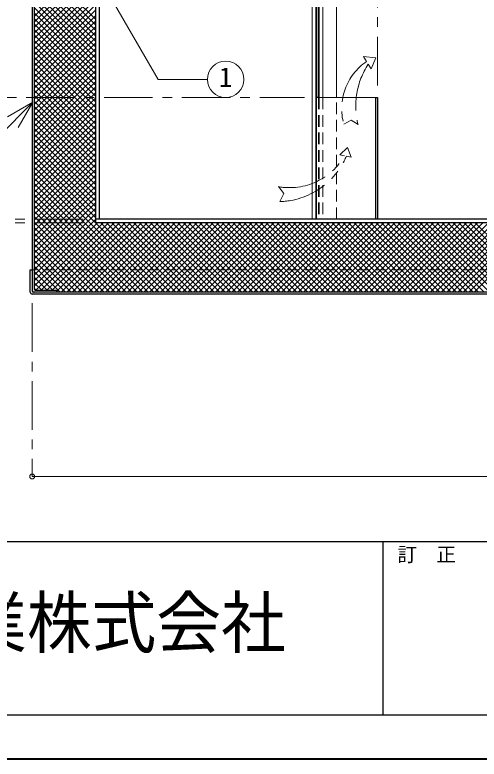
# Model space of a CAD drawing. Units: millimetres at full size, sheet at 1:8; details may follow other scales. Extents: x -1691 to 1549, y -1119 to 1129.
# Drawn here: x -1275 to -894, y -1119 to -507 of the extents above; entities that cross this region are included whole.
import ezdxf
from ezdxf.enums import TextEntityAlignment as Align

# ---------------------------------------------------------------- set-up
doc = ezdxf.new("R2010")
doc.units = ezdxf.units.MM
doc.header["$LTSCALE"] = 8
doc.header["$PDMODE"] = 32
doc.header["$PDSIZE"] = 4
doc.linetypes.add('CHAIN1', pattern=[8, 5, -1, 1, -1])
doc.linetypes.add('DASHED1', pattern=[1.8, 1.2, -0.6])
doc.layers.add('0-0_ﾚｲﾔ1', color=4, linetype='Continuous', lineweight=9)
doc.styles.add('ＭＳ ゴシック', font='')
doc.styles.get('ＭＳ ゴシック').set_extended_font_data('MS Gothic')

msp = doc.modelspace()

# ---------------------------------------------------------------- linework, layer by layer
at = {"layer": '0-0_ﾚｲﾔ1', "color": 5, "lineweight": 25}
for p, q in [((-1027.387, -176.409), (-1027.387, -574.909)), ((-1025.887, -177.159), (-1025.887, -574.909)), ((-1261.137, -230.309), (-1261.137, -734.109)), ((-1259.537, -229.509), (-1259.537, -732.509)), ((-1209.137, -229.409), (-1209.137, -677.909)), ((-1206.137, -227.909), (-1206.137, -674.909)), ((-1025.887, -574.909), (-1027.387, -574.909)), ((-978.887, -574.909), (-977.387, -574.909)), ((-978.887, -574.909), (-978.887, -674.909)), ((-977.387, -574.909), (-977.387, -674.909)), ((-503.137, -674.909), (-1209.137, -674.909)), ((-503.137, -677.909), (-1209.137, -677.909)), ((-1262.737, -716.509), (-1261.137, -716.509)), ((-1262.737, -734.909), (-1262.737, -716.509)), ((-451.137, -736.509), (-1261.137, -736.509)), ((-451.937, -734.909), (-1260.337, -734.909))]:
    msp.add_line(p, q, dxfattribs=at)
at = {"layer": '0-0_ﾚｲﾔ1', "color": 7, "lineweight": 18}
for p, q in [((-1031.137, -674.909), (-1031.137, -224.909)), ((-1028.137, -674.909), (-1028.137, -224.909)), ((-1025.137, -237.152), (-1025.137, -574.909)), ((-1022.137, -237.773), (-1022.137, -574.909)), ((-1027.387, -574.909), (-1027.387, -674.909)), ((-978.887, -574.909), (-1025.887, -574.909)), ((-1260.587, -578.751), (-1322.514, -640.678)), ((-1260.587, -578.751), (-1281.371, -590.751)), ((-1260.587, -578.751), (-1272.587, -599.535))]:
    msp.add_line(p, q, dxfattribs=at)
at = {"layer": '0-0_ﾚｲﾔ1'}
for p, q in [((-1011.137, -574.909), (-1011.137, -224.909)), ((-1259.537, -508.307), (-1209.137, -457.907)), ((-1259.537, -460.146), (-1209.137, -510.546)), ((-1259.537, -512.833), (-1209.137, -462.433)), ((-1259.537, -464.672), (-1209.137, -515.072)), ((-1259.537, -517.358), (-1209.137, -466.958)), ((-1259.537, -469.197), (-1209.137, -519.597)), ((-1259.537, -521.884), (-1209.137, -471.484)), ((-1259.537, -473.723), (-1209.137, -524.123)), ((-1259.537, -526.409), (-1209.137, -476.009)), ((-1259.537, -478.248), (-1209.137, -528.648)), ((-1259.537, -530.935), (-1209.137, -480.535)), ((-1259.537, -482.774), (-1209.137, -533.174)), ((-1259.537, -535.46), (-1209.137, -485.06)), ((-1259.537, -487.299), (-1209.137, -537.699)), ((-1259.537, -539.986), (-1209.137, -489.586)), ((-1259.537, -491.825), (-1209.137, -542.225)), ((-1259.537, -544.511), (-1209.137, -494.111)), ((-1259.537, -496.35), (-1209.137, -546.75)), ((-1259.537, -549.037), (-1209.137, -498.637)), ((-1259.537, -500.876), (-1209.137, -551.276)), ((-1259.537, -553.562), (-1209.137, -503.162)), ((-1259.537, -505.401), (-1209.137, -555.801)), ((-1259.537, -558.087), (-1209.137, -507.687)), ((-1259.537, -509.927), (-1209.137, -560.327)), ((-1259.537, -562.613), (-1209.137, -512.213)), ((-1259.537, -514.452), (-1209.137, -564.852)), ((-1259.537, -567.138), (-1209.137, -516.738)), ((-1259.537, -518.978), (-1209.137, -569.378)), ((-1259.537, -571.664), (-1209.137, -521.264)), ((-1259.537, -523.503), (-1209.137, -573.903)), ((-1259.537, -576.189), (-1209.137, -525.789)), ((-1259.537, -528.029), (-1209.137, -578.429)), ((-1259.537, -580.715), (-1209.137, -530.315)), ((-1259.537, -532.554), (-1209.137, -582.954)), ((-1259.537, -585.24), (-1209.137, -534.84)), ((-1259.537, -537.079), (-1209.137, -587.479)), ((-1259.537, -589.766), (-1209.137, -539.366)), ((-1259.537, -541.605), (-1209.137, -592.005)), ((-1259.537, -594.291), (-1209.137, -543.891)), ((-1259.537, -546.13), (-1209.137, -596.53)), ((-1259.537, -598.817), (-1209.137, -548.417)), ((-1259.537, -550.656), (-1209.137, -601.056)), ((-1259.537, -603.342), (-1209.137, -552.942)), ((-1259.537, -555.181), (-1209.137, -605.581)), ((-1259.537, -607.868), (-1209.137, -557.468)), ((-1259.537, -559.707), (-1209.137, -610.107)), ((-1259.537, -612.393), (-1209.137, -561.993)), ((-1259.537, -564.232), (-1209.137, -614.632)), ((-1259.537, -616.919), (-1209.137, -566.519)), ((-1259.537, -568.758), (-1209.137, -619.158)), ((-1259.537, -621.444), (-1209.137, -571.044)), ((-1259.537, -573.283), (-1209.137, -623.683)), ((-1259.537, -625.97), (-1209.137, -575.57)), ((-1259.537, -577.809), (-1209.137, -628.209)), ((-1259.537, -630.495), (-1209.137, -580.095)), ((-1259.537, -582.334), (-1209.137, -632.734)), ((-1259.537, -635.021), (-1209.137, -584.621)), ((-1259.537, -586.86), (-1209.137, -637.26)), ((-1259.537, -639.546), (-1209.137, -589.146)), ((-1259.537, -591.385), (-1209.137, -641.785)), ((-1259.537, -644.072), (-1209.137, -593.672)), ((-1259.537, -595.911), (-1209.137, -646.311)), ((-1259.537, -648.597), (-1209.137, -598.197)), ((-1259.537, -600.436), (-1209.137, -650.836)), ((-1259.537, -653.123), (-1209.137, -602.723)), ((-1259.537, -604.962), (-1209.137, -655.362)), ((-1259.537, -657.648), (-1209.137, -607.248)), ((-1259.537, -609.487), (-1209.137, -659.887)), ((-1259.537, -662.174), (-1209.137, -611.774)), ((-1259.537, -614.013), (-1209.137, -664.413)), ((-1259.537, -666.699), (-1209.137, -616.299)), ((-1259.537, -618.538), (-1209.137, -668.938)), ((-1259.537, -671.225), (-1209.137, -620.825)), ((-1259.537, -623.064), (-1209.137, -673.464)), ((-1259.537, -675.75), (-1209.137, -625.35)), ((-1259.537, -627.589), (-1152.217, -734.909)), ((-1259.537, -680.276), (-1209.137, -629.876)), ((-1259.537, -632.115), (-1156.743, -734.909)), ((-1259.537, -684.801), (-1209.137, -634.401)), ((-1259.537, -636.64), (-1161.268, -734.909)), ((-1259.537, -689.327), (-1209.137, -638.927)), ((-1259.537, -641.166), (-1165.794, -734.909)), ((-1259.537, -693.852), (-1209.137, -643.452)), ((-1259.537, -645.691), (-1170.319, -734.909)), ((-1259.537, -698.377), (-1209.137, -647.977)), ((-1259.537, -650.217), (-1174.845, -734.909)), ((-1259.537, -702.903), (-1209.137, -652.503)), ((-1259.537, -654.742), (-1179.37, -734.909)), ((-1259.537, -707.428), (-1209.137, -657.028)), ((-1259.537, -659.268), (-1183.896, -734.909)), ((-1259.537, -711.954), (-1209.137, -661.554)), ((-1259.537, -663.793), (-1188.421, -734.909)), ((-1259.537, -716.479), (-1209.137, -666.079)), ((-1259.537, -668.319), (-1192.947, -734.909)), ((-1259.537, -721.005), (-1209.137, -670.605)), ((-1259.537, -672.844), (-1197.472, -734.909)), ((-1259.537, -725.53), (-1209.137, -675.13)), ((-1259.537, -677.369), (-1201.998, -734.909)), ((-1259.537, -730.056), (-1207.391, -677.909)), ((-1258.265, -733.309), (-1202.865, -677.909)), ((-1253.74, -733.309), (-1198.34, -677.909)), ((-1249.214, -733.309), (-1193.814, -677.909)), ((-1244.689, -733.309), (-1189.289, -677.909)), ((-1241.137, -734.283), (-1184.763, -677.909)), ((-1237.238, -734.909), (-1180.238, -677.909)), ((-1232.712, -734.909), (-1175.712, -677.909)), ((-1228.187, -734.909), (-1171.187, -677.909)), ((-1223.661, -734.909), (-1166.661, -677.909)), ((-1219.136, -734.909), (-1162.136, -677.909)), ((-1214.61, -734.909), (-1157.61, -677.909)), ((-1210.085, -734.909), (-1153.085, -677.909)), ((-1205.559, -734.909), (-1148.559, -677.909)), ((-1204.692, -677.909), (-1147.692, -734.909)), ((-1201.034, -734.909), (-1144.034, -677.909)), ((-1200.167, -677.909), (-1143.167, -734.909)), ((-1196.508, -734.909), (-1139.508, -677.909)), ((-1195.641, -677.909), (-1138.641, -734.909)), ((-1191.983, -734.909), (-1134.983, -677.909)), ((-1191.116, -677.909), (-1134.116, -734.909)), ((-1187.457, -734.909), (-1130.457, -677.909)), ((-1186.59, -677.909), (-1129.59, -734.909)), ((-1182.932, -734.909), (-1125.932, -677.909)), ((-1182.065, -677.909), (-1125.065, -734.909)), ((-1178.406, -734.909), (-1121.406, -677.909)), ((-1177.539, -677.909), (-1120.539, -734.909)), ((-1173.881, -734.909), (-1116.881, -677.909)), ((-1173.014, -677.909), (-1116.014, -734.909)), ((-1169.355, -734.909), (-1112.355, -677.909)), ((-1168.488, -677.909), (-1111.488, -734.909)), ((-1164.83, -734.909), (-1107.83, -677.909)), ((-1163.963, -677.909), (-1106.963, -734.909)), ((-1160.305, -734.909), (-1103.305, -677.909)), ((-1159.437, -677.909), (-1102.437, -734.909)), ((-1155.779, -734.909), (-1098.779, -677.909)), ((-1154.912, -677.909), (-1097.912, -734.909)), ((-1151.254, -734.909), (-1094.254, -677.909)), ((-1150.386, -677.909), (-1093.386, -734.909)), ((-1146.728, -734.909), (-1089.728, -677.909)), ((-1145.861, -677.909), (-1088.861, -734.909)), ((-1142.203, -734.909), (-1085.203, -677.909)), ((-1141.335, -677.909), (-1084.335, -734.909)), ((-1137.677, -734.909), (-1080.677, -677.909)), ((-1136.81, -677.909), (-1079.81, -734.909)), ((-1133.152, -734.909), (-1076.152, -677.909)), ((-1132.284, -677.909), (-1075.284, -734.909)), ((-1128.626, -734.909), (-1071.626, -677.909)), ((-1127.759, -677.909), (-1070.759, -734.909)), ((-1124.101, -734.909), (-1067.101, -677.909)), ((-1123.233, -677.909), (-1066.233, -734.909)), ((-1119.575, -734.909), (-1062.575, -677.909)), ((-1118.708, -677.909), (-1061.708, -734.909)), ((-1115.05, -734.909), (-1058.05, -677.909)), ((-1114.182, -677.909), (-1057.182, -734.909)), ((-1110.524, -734.909), (-1053.524, -677.909)), ((-1109.657, -677.909), (-1052.657, -734.909)), ((-1105.999, -734.909), (-1048.999, -677.909)), ((-1105.131, -677.909), (-1048.131, -734.909)), ((-1101.473, -734.909), (-1044.473, -677.909)), ((-1100.606, -677.909), (-1043.606, -734.909)), ((-1096.948, -734.909), (-1039.948, -677.909)), ((-1096.08, -677.909), (-1039.08, -734.909)), ((-1092.422, -734.909), (-1035.422, -677.909)), ((-1091.555, -677.909), (-1034.555, -734.909)), ((-1087.897, -734.909), (-1030.897, -677.909)), ((-1087.029, -677.909), (-1030.029, -734.909)), ((-1083.371, -734.909), (-1026.371, -677.909)), ((-1082.504, -677.909), (-1025.504, -734.909)), ((-1078.846, -734.909), (-1021.846, -677.909)), ((-1077.978, -677.909), (-1020.978, -734.909)), ((-1074.32, -734.909), (-1017.32, -677.909)), ((-1073.453, -677.909), (-1016.453, -734.909)), ((-1069.795, -734.909), (-1012.795, -677.909)), ((-1068.928, -677.909), (-1011.928, -734.909)), ((-1065.269, -734.909), (-1008.269, -677.909)), ((-1064.402, -677.909), (-1007.402, -734.909)), ((-1060.744, -734.909), (-1003.744, -677.909)), ((-1059.877, -677.909), (-1002.877, -734.909)), ((-1056.218, -734.909), (-999.218, -677.909)), ((-1055.351, -677.909), (-998.351, -734.909)), ((-1051.693, -734.909), (-994.693, -677.909)), ((-1050.826, -677.909), (-993.826, -734.909)), ((-1047.167, -734.909), (-990.167, -677.909)), ((-1046.3, -677.909), (-989.3, -734.909)), ((-1042.642, -734.909), (-985.642, -677.909)), ((-1041.775, -677.909), (-984.775, -734.909)), ((-1038.116, -734.909), (-981.116, -677.909)), ((-1037.249, -677.909), (-980.249, -734.909)), ((-1033.591, -734.909), (-976.591, -677.909)), ((-1032.724, -677.909), (-975.724, -734.909)), ((-1029.066, -734.909), (-972.066, -677.909)), ((-1028.198, -677.909), (-971.198, -734.909)), ((-1024.54, -734.909), (-967.54, -677.909)), ((-1023.673, -677.909), (-966.673, -734.909)), ((-1020.015, -734.909), (-963.015, -677.909)), ((-1019.147, -677.909), (-962.147, -734.909)), ((-1015.489, -734.909), (-958.489, -677.909)), ((-1014.622, -677.909), (-957.622, -734.909)), ((-1010.964, -734.909), (-953.964, -677.909)), ((-1010.096, -677.909), (-953.096, -734.909)), ((-1006.438, -734.909), (-949.438, -677.909)), ((-1005.571, -677.909), (-948.571, -734.909)), ((-1001.913, -734.909), (-944.913, -677.909)), ((-1001.045, -677.909), (-944.045, -734.909)), ((-997.387, -734.909), (-940.387, -677.909)), ((-996.52, -677.909), (-939.52, -734.909)), ((-992.862, -734.909), (-935.862, -677.909)), ((-991.994, -677.909), (-934.994, -734.909)), ((-988.336, -734.909), (-931.336, -677.909)), ((-987.469, -677.909), (-930.469, -734.909)), ((-983.811, -734.909), (-926.811, -677.909)), ((-982.943, -677.909), (-925.943, -734.909)), ((-979.285, -734.909), (-922.285, -677.909)), ((-978.418, -677.909), (-921.418, -734.909)), ((-974.76, -734.909), (-917.76, -677.909)), ((-973.892, -677.909), (-916.892, -734.909)), ((-970.234, -734.909), (-913.234, -677.909)), ((-969.367, -677.909), (-912.367, -734.909)), ((-965.709, -734.909), (-908.709, -677.909)), ((-964.841, -677.909), (-907.841, -734.909)), ((-961.183, -734.909), (-904.183, -677.909)), ((-960.316, -677.909), (-903.316, -734.909)), ((-956.658, -734.909), (-899.658, -677.909)), ((-955.79, -677.909), (-898.79, -734.909)), ((-952.132, -734.909), (-895.132, -677.909)), ((-951.265, -677.909), (-894.265, -734.909)), ((-947.607, -734.909), (-890.607, -677.909)), ((-946.739, -677.909), (-889.739, -734.909)), ((-943.081, -734.909), (-886.081, -677.909)), ((-942.214, -677.909), (-885.214, -734.909)), ((-938.556, -734.909), (-881.556, -677.909)), ((-937.688, -677.909), (-880.688, -734.909)), ((-934.03, -734.909), (-877.03, -677.909)), ((-933.163, -677.909), (-876.163, -734.909)), ((-929.505, -734.909), (-872.505, -677.909)), ((-928.638, -677.909), (-871.638, -734.909)), ((-924.979, -734.909), (-867.979, -677.909)), ((-924.112, -677.909), (-867.112, -734.909)), ((-920.454, -734.909), (-863.454, -677.909)), ((-919.587, -677.909), (-862.587, -734.909)), ((-915.928, -734.909), (-858.928, -677.909)), ((-915.061, -677.909), (-858.061, -734.909)), ((-911.403, -734.909), (-854.403, -677.909)), ((-910.536, -677.909), (-853.536, -734.909)), ((-906.877, -734.909), (-849.877, -677.909)), ((-906.01, -677.909), (-849.01, -734.909)), ((-902.352, -734.909), (-845.352, -677.909)), ((-901.485, -677.909), (-844.485, -734.909)), ((-897.826, -734.909), (-840.826, -677.909)), ((-896.959, -677.909), (-839.959, -734.909)), ((-1259.537, -681.895), (-1206.523, -734.909)), ((-1259.537, -686.42), (-1211.049, -734.909)), ((-1259.537, -690.946), (-1215.574, -734.909)), ((-1259.537, -695.471), (-1220.1, -734.909)), ((-1259.537, -699.997), (-1224.625, -734.909)), ((-1259.537, -704.522), (-1229.151, -734.909)), ((-1259.537, -709.048), (-1233.676, -734.909)), ((-1259.537, -713.573), (-1238.202, -734.909)), ((-1259.537, -718.099), (-1244.327, -733.309)), ((-1259.537, -722.624), (-1248.853, -733.309)), ((-1259.537, -727.15), (-1253.378, -733.309)), ((-1259.537, -731.675), (-1257.904, -733.309)), ((-1242.737, -734.899), (-1242.727, -734.909)), ((-1261.137, -886.509), (-451.137, -886.509))]:
    msp.add_line(p, q, dxfattribs=at)
at = {"layer": '0-0_ﾚｲﾔ1', "linetype": 'CHAIN1'}
for p, q in [((-977.387, -564.909), (-977.387, -474.909)), ((-988.822, -541.234), (-978.573, -542.25)), ((-988.822, -541.234), (-986.303, -545.265)), ((-982.467, -551.402), (-978.573, -542.25)), ((-984.861, -547.572), (-982.467, -551.402)), ((-1586.137, -574.909), (-1037.387, -574.909)), ((-1002.872, -623.094), (-998.949, -623.868)), ((-1219.137, -674.909), (-1586.137, -674.909)), ((-1219.137, -677.909), (-1586.137, -677.909)), ((-1261.137, -744.109), (-1261.137, -886.509))]:
    msp.add_line(p, q, dxfattribs=at)
at = {"layer": '0-0_ﾚｲﾔ1', "linetype": 'DASHED1'}
for p, q in [((-1025.887, -574.909), (-1025.887, -674.909)), ((-1025.137, -574.909), (-1025.137, -674.909)), ((-1022.137, -574.909), (-1022.137, -674.909)), ((-1011.137, -674.909), (-1011.137, -574.909)), ((-451.137, -716.509), (-1261.137, -716.509))]:
    msp.add_line(p, q, dxfattribs=at)
at = {"layer": '0-0_ﾚｲﾔ1', "color": 6, "lineweight": 25}
for p, q in [((-1655.137, -940.052), (1512.863, -940.052)), ((-972.852, -940.052), (-972.852, -1082.909)), ((1512.863, -1082.909), (-1655.137, -1082.909))]:
    msp.add_line(p, q, dxfattribs=at)
at = {"layer": '0-0_ﾚｲﾔ1', "color": 1, "lineweight": 40}
msp.add_line((1548.863, -1118.909), (-1691.137, -1118.909), dxfattribs=at)
at = {"layer": '0-0_ﾚｲﾔ1', "color": 7, "lineweight": 18}
msp.add_lwpolyline([(-1207.408, -473.804), (-1157.633, -560.017), (-1117.153, -560.017)], dxfattribs=at)
at = {"layer": '0-0_ﾚｲﾔ1', "linetype": 'CHAIN1'}
for points in [[(-1005.063, -596.735), (-998.837, -593.542), (-993.249, -597.214)], [(-998.949, -623.868), (-1001.999, -615.911), (-1008.364, -622.011), (-1004.408, -622.791)], [(-1058.816, -648.201), (-1054.302, -653.858), (-1057.731, -660.543)]]:
    msp.add_lwpolyline(points, dxfattribs=at)
at = {"layer": '0-0_ﾚｲﾔ1', "color": 5, "lineweight": 25}
msp.add_lwpolyline([(-1258.737, -733.309), (-1241.137, -733.309), (-1241.137, -734.909)], dxfattribs=at)
at = {"layer": '0-0_ﾚｲﾔ1', "color": 7, "lineweight": 18}
msp.add_circle((-1102.153, -560.017), 15, dxfattribs=at)
at = {"layer": '0-0_ﾚｲﾔ1', "linetype": 'CHAIN1'}
for centre, radius, start, end in [((-959.73, -584.105), 47.06, 124.37945, 195.5686), ((-933.264, -581.819), 61.928, 146.42613, 194.39437), ((-1049.571, -597.042), 51.988, 259.7568, 330.31055), ((-1059.652, -598.823), 61.75, 271.78333, 336.85545)]:
    msp.add_arc(centre, radius, start, end, dxfattribs=at)
at = {"layer": '0-0_ﾚｲﾔ1', "color": 5, "lineweight": 25}
for centre, radius in [((-1259.537, -733.309), 1.6), ((-1260.337, -734.109), 0.8), ((-1258.737, -732.509), 0.8), ((-1261.137, -734.909), 1.6)]:
    msp.add_arc(centre, radius, 180, 270, dxfattribs=at)
at = {"layer": '0-0_ﾚｲﾔ1', "color": 1}
msp.add_point((-1261.137, -886.509), dxfattribs=at)

# ---------------------------------------------------------------- texts
at = {"layer": '0-0_ﾚｲﾔ1', "color": 7, "style": 'ＭＳ ゴシック'}
for s, height, p in [('1', 16.13, (-1107.653, -571.017)), ('訂\u3000正', 11.73, (-960.852, -960.052))]:
    msp.add_text(s, height=height, dxfattribs=at).set_placement(p, align=Align.BOTTOM_LEFT)
at = {"layer": '0-0_ﾚｲﾔ1', "color": 7, "style": 'ＭＳ ゴシック', "width": 0.95}
msp.add_text('工業株式会社', height=41.06, dxfattribs=at).set_placement((-1371.995, -1039.481), align=Align.BOTTOM_LEFT)

doc.saveas('drawing.dxf')
